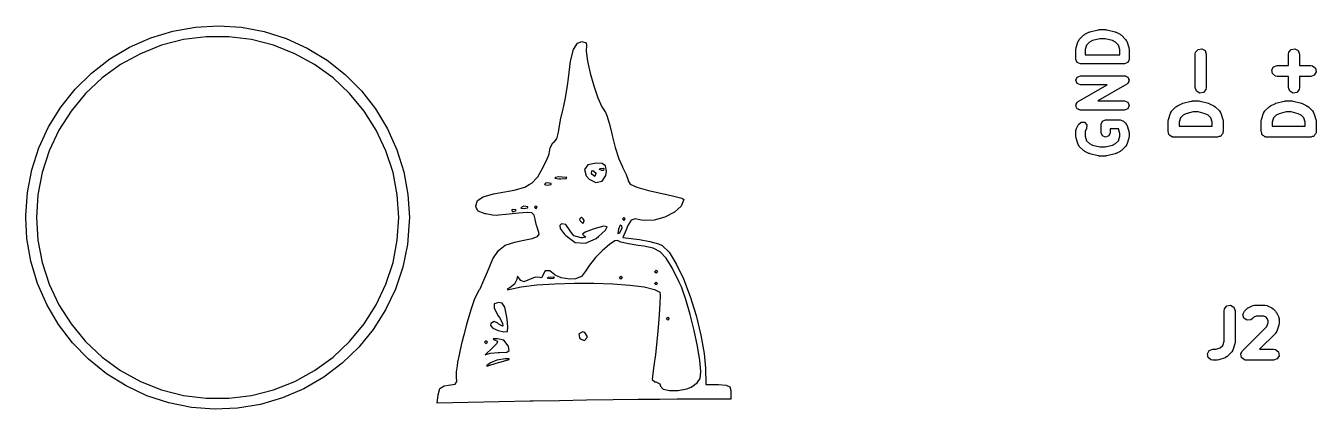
# Model space of a CAD drawing. Extents: x 83.4 to 116.6, y -116.8 to -83.3.
# Drawn here: x 83.39 to 100.98, y -88.61 to -83.39 of the extents above; entities that cross this region are included whole.
import ezdxf

# ---------------------------------------------------------------- set-up
doc = ezdxf.new("R2010")
doc.units = 0
doc.layers.add('BLACK', color=7, linetype='CONTINUOUS')

msp = doc.modelspace()

# ---------------------------------------------------------------- linework, layer by layer
at = {"layer": 'BLACK', "linetype": 'CONTINUOUS'}
for p, q in [((85.3895, -83.4573), (85.6994, -83.4023)), ((85.6994, -83.4023), (86.0137, -83.385)), ((86.0137, -83.385), (86.3277, -83.4056)), ((84.8006, -83.6763), (85.0885, -83.549)), ((85.0885, -83.549), (85.3895, -83.4573)), ((85.5372, -83.5739), (85.2368, -83.651)), ((85.8449, -83.535), (85.5372, -83.5739)), ((86.1551, -83.535), (85.8449, -83.535)), ((86.4628, -83.5739), (86.1551, -83.535)), ((86.3277, -83.4056), (86.6371, -83.4638)), ((86.7632, -83.651), (86.4628, -83.5739)), ((86.6371, -83.4638), (86.9371, -83.5587)), ((86.9371, -83.5587), (87.2236, -83.689)), ((97.7452, -83.5835), (97.7508, -83.5701)), ((97.7508, -83.5701), (97.8079, -83.5129)), ((97.8079, -83.5129), (97.8175, -83.509)), ((97.8175, -83.509), (97.8242, -83.5012)), ((97.8242, -83.5012), (97.8813, -83.4727)), ((97.8813, -83.4727), (97.8884, -83.4722)), ((97.8884, -83.4722), (97.8941, -83.4679)), ((97.8941, -83.4679), (98.0084, -83.4394)), ((98.0313, -83.5625), (97.9311, -83.5875)), ((98.0084, -83.4394), (98.0162, -83.4405)), ((98.0162, -83.4405), (98.0236, -83.4375)), ((98.0236, -83.4375), (98.1093, -83.4375)), ((98.1016, -83.5625), (98.0313, -83.5625)), ((98.2018, -83.5875), (98.1016, -83.5625)), ((98.1093, -83.4375), (98.1166, -83.4405)), ((98.1166, -83.4405), (98.1244, -83.4394)), ((98.1244, -83.4394), (98.2387, -83.4679)), ((98.2387, -83.4679), (98.2444, -83.4722)), ((98.2444, -83.4722), (98.2515, -83.4727)), ((98.2515, -83.4727), (98.3087, -83.5012)), ((98.3087, -83.5012), (98.3154, -83.509)), ((98.3154, -83.509), (98.3249, -83.5129)), ((98.3249, -83.5129), (98.3821, -83.5701)), ((98.3821, -83.5701), (98.3876, -83.5835)), ((84.5302, -83.8372), (84.8006, -83.6763)), ((85.2368, -83.651), (84.9484, -83.7652)), ((87.0516, -83.7652), (86.7632, -83.651)), ((87.2236, -83.689), (87.4924, -83.8527)), ((90.8125, -83.8678), (90.8536, -83.7102)), ((90.8536, -83.7102), (90.9085, -83.6227)), ((90.9085, -83.6227), (90.9674, -83.6)), ((90.9674, -83.6), (91.0264, -83.6193)), ((91.0291, -83.6506), (91.0242, -83.7332)), ((91.0242, -83.7332), (91.0434, -83.8677)), ((91.0264, -83.6193), (91.0291, -83.6506)), ((97.7039, -83.7), (97.7079, -83.6905)), ((97.7039, -83.8429), (97.7039, -83.7)), ((97.7071, -83.6802), (97.7357, -83.5945)), ((97.7079, -83.6905), (97.7071, -83.6802)), ((97.7357, -83.5945), (97.7452, -83.5835)), ((97.8496, -83.648), (97.8289, -83.7101)), ((97.8289, -83.7101), (97.8289, -83.7804)), ((97.8892, -83.6085), (97.8496, -83.648)), ((97.9311, -83.5875), (97.8892, -83.6085)), ((98.2437, -83.6085), (98.2018, -83.5875)), ((98.2832, -83.648), (98.2437, -83.6085)), ((98.3039, -83.7101), (98.2832, -83.648)), ((98.3039, -83.7804), (98.3039, -83.7101)), ((98.3876, -83.5835), (98.3971, -83.5945)), ((98.3971, -83.5945), (98.4257, -83.6802)), ((98.4257, -83.6802), (98.425, -83.6905)), ((98.425, -83.6905), (98.4289, -83.7)), ((98.4289, -83.7), (98.4289, -83.8429)), ((99.3329, -83.7714), (99.3374, -83.7458)), ((99.3374, -83.7458), (99.3704, -83.7065)), ((99.3704, -83.7065), (99.4209, -83.6976)), ((99.4209, -83.6976), (99.4653, -83.7232)), ((99.4653, -83.7232), (99.4829, -83.7714)), ((100.603, -83.7714), (100.607, -83.7458)), ((100.607, -83.7458), (100.64, -83.7065)), ((100.64, -83.7065), (100.691, -83.6976)), ((100.691, -83.6976), (100.735, -83.7232)), ((100.735, -83.7232), (100.753, -83.7714)), ((84.281, -84.0294), (84.5302, -83.8372)), ((84.6766, -83.9146), (84.4256, -84.0969)), ((84.9484, -83.7652), (84.6766, -83.9146)), ((87.3234, -83.9146), (87.0516, -83.7652)), ((87.5744, -84.0969), (87.3234, -83.9146)), ((87.4924, -83.8527), (87.7396, -84.0475)), ((90.7836, -84.1), (90.8125, -83.8678)), ((91.0434, -83.8677), (91.0805, -84.0322)), ((97.7222, -83.8871), (97.7039, -83.8429)), ((97.7664, -83.9054), (97.7222, -83.8871)), ((98.3664, -83.9054), (97.7664, -83.9054)), ((97.8289, -83.7804), (98.3039, -83.7804)), ((98.4106, -83.8871), (98.3664, -83.9054)), ((98.4289, -83.8429), (98.4106, -83.8871)), ((99.3329, -84.2286), (99.3329, -83.7714)), ((99.4829, -83.7714), (99.4829, -84.2286)), ((100.401, -83.9425), (100.449, -83.925)), ((100.449, -83.925), (100.603, -83.925)), ((100.603, -83.925), (100.603, -83.7714)), ((100.753, -83.7714), (100.753, -83.925)), ((100.753, -83.925), (100.906, -83.925)), ((100.906, -83.925), (100.932, -83.9295)), ((100.932, -83.9295), (100.971, -83.9625)), ((84.0567, -84.2502), (84.281, -84.0294)), ((84.4256, -84.0969), (84.1995, -84.3093)), ((87.8005, -84.3093), (87.5744, -84.0969)), ((87.7396, -84.0475), (87.9615, -84.2707)), ((90.7726, -84.201), (90.7836, -84.1)), ((91.0805, -84.0322), (91.1294, -84.2054)), ((97.7039, -84.1286), (97.7222, -84.0844)), ((97.7222, -84.0844), (97.7664, -84.0661)), ((97.7664, -84.0661), (98.3664, -84.0661)), ((98.3664, -84.0661), (98.3744, -84.0694)), ((98.3744, -84.0694), (98.3829, -84.0683)), ((98.3829, -84.0683), (98.3957, -84.0782)), ((98.3957, -84.0782), (98.4106, -84.0844)), ((98.4106, -84.0844), (98.4139, -84.0923)), ((98.4139, -84.0923), (98.4207, -84.0976)), ((98.4207, -84.0976), (98.4227, -84.1136)), ((100.375, -83.987), (100.401, -83.9425)), ((100.384, -84.0375), (100.375, -83.987)), ((100.424, -84.0705), (100.384, -84.0375)), ((100.449, -84.075), (100.424, -84.0705)), ((100.603, -84.075), (100.449, -84.075)), ((100.603, -84.2286), (100.603, -84.075)), ((100.906, -84.075), (100.753, -84.075)), ((100.753, -84.075), (100.753, -84.2286)), ((100.955, -84.0575), (100.906, -84.075)), ((100.98, -84.013), (100.955, -84.0575)), ((100.971, -83.9625), (100.98, -84.013)), ((83.8605, -84.4964), (84.0567, -84.2502)), ((87.9615, -84.2707), (88.1551, -84.5188)), ((90.7467, -84.3673), (90.7726, -84.201)), ((91.1294, -84.2054), (91.184, -84.3655)), ((97.7222, -84.1728), (97.7039, -84.1286)), ((97.7664, -84.1911), (97.7222, -84.1728)), ((97.7354, -84.4172), (98.1311, -84.1911)), ((98.1311, -84.1911), (97.7664, -84.1911)), ((98.3974, -84.1828), (98.0018, -84.4089)), ((98.4027, -84.176), (98.3974, -84.1828)), ((98.4106, -84.1728), (98.4027, -84.176)), ((98.4168, -84.1578), (98.4106, -84.1728)), ((98.4267, -84.145), (98.4168, -84.1578)), ((98.4227, -84.1136), (98.4289, -84.1286)), ((98.4289, -84.1286), (98.4256, -84.1365)), ((98.4256, -84.1365), (98.4267, -84.145)), ((99.3504, -84.2768), (99.3329, -84.2286)), ((99.3948, -84.3024), (99.3504, -84.2768)), ((99.4783, -84.2542), (99.4454, -84.2935)), ((99.4829, -84.2286), (99.4783, -84.2542)), ((100.62, -84.2768), (100.603, -84.2286)), ((100.665, -84.3024), (100.62, -84.2768)), ((100.748, -84.2542), (100.715, -84.2935)), ((100.753, -84.2286), (100.748, -84.2542)), ((84.1995, -84.3093), (84.0018, -84.5482)), ((87.9982, -84.5482), (87.8005, -84.3093)), ((90.7173, -84.5), (90.7467, -84.3673)), ((91.184, -84.3655), (91.2381, -84.4909)), ((97.7061, -84.455), (97.716, -84.4422)), ((97.7072, -84.4635), (97.7061, -84.455)), ((97.716, -84.4422), (97.7222, -84.4272)), ((97.7222, -84.4272), (97.7302, -84.4239)), ((97.7302, -84.4239), (97.7354, -84.4172)), ((98.0018, -84.4089), (98.3664, -84.4089)), ((98.3664, -84.4089), (98.4106, -84.4272)), ((98.4106, -84.4272), (98.4289, -84.4714)), ((99.0886, -84.4758), (99.1457, -84.4472)), ((99.1457, -84.4472), (99.1582, -84.4435)), ((99.1582, -84.4435), (99.1611, -84.4415)), ((99.1611, -84.4415), (99.2754, -84.413)), ((99.2754, -84.413), (99.2903, -84.4119)), ((99.2903, -84.4119), (99.2936, -84.4107)), ((99.2936, -84.4107), (99.3793, -84.4107)), ((99.3793, -84.4107), (99.394, -84.4133)), ((99.394, -84.4133), (99.3975, -84.413)), ((99.4454, -84.2935), (99.3948, -84.3024)), ((99.3975, -84.413), (99.5118, -84.4415)), ((99.5118, -84.4415), (99.5236, -84.4468)), ((99.5236, -84.4468), (99.5271, -84.4472)), ((99.5271, -84.4472), (99.5843, -84.4758)), ((100.359, -84.4758), (100.416, -84.4472)), ((100.416, -84.4472), (100.428, -84.4435)), ((100.428, -84.4435), (100.431, -84.4415)), ((100.431, -84.4415), (100.545, -84.413)), ((100.545, -84.413), (100.56, -84.4119)), ((100.56, -84.4119), (100.564, -84.4107)), ((100.564, -84.4107), (100.649, -84.4107)), ((100.649, -84.4107), (100.664, -84.4133)), ((100.664, -84.4133), (100.667, -84.413)), ((100.715, -84.2935), (100.665, -84.3024)), ((100.667, -84.413), (100.782, -84.4415)), ((100.782, -84.4415), (100.794, -84.4468)), ((100.794, -84.4468), (100.797, -84.4472)), ((100.797, -84.4472), (100.854, -84.4758)), ((83.6954, -84.7643), (83.8605, -84.4964)), ((84.0018, -84.5482), (83.8356, -84.8101)), ((88.1644, -84.8101), (87.9982, -84.5482)), ((88.1551, -84.5188), (88.3174, -84.7885)), ((90.6773, -84.6666), (90.7131, -84.5154)), ((90.7131, -84.5154), (90.7173, -84.5)), ((91.2381, -84.4909), (91.2857, -84.5601)), ((91.2857, -84.5601), (91.2877, -84.5616)), ((91.2877, -84.5616), (91.3097, -84.6086)), ((91.3097, -84.6086), (91.3407, -84.7132)), ((97.7039, -84.4714), (97.7072, -84.4635)), ((97.7101, -84.4864), (97.7039, -84.4714)), ((97.7122, -84.5024), (97.7101, -84.4864)), ((97.7189, -84.5077), (97.7122, -84.5024)), ((97.7222, -84.5156), (97.7189, -84.5077)), ((97.7372, -84.5218), (97.7222, -84.5156)), ((97.75, -84.5317), (97.7372, -84.5218)), ((97.7585, -84.5306), (97.75, -84.5317)), ((97.7664, -84.5339), (97.7585, -84.5306)), ((98.3664, -84.5339), (97.7664, -84.5339)), ((98.4106, -84.5156), (98.3664, -84.5339)), ((98.4289, -84.4714), (98.4106, -84.5156)), ((98.9653, -84.662), (98.9938, -84.5763)), ((98.9938, -84.5763), (99.0063, -84.5534)), ((99.0063, -84.5534), (99.0101, -84.551)), ((99.0101, -84.551), (99.012, -84.547)), ((99.012, -84.547), (99.0691, -84.4898)), ((99.0691, -84.4898), (99.0875, -84.477)), ((99.0875, -84.477), (99.0886, -84.4758)), ((99.1666, -84.6045), (99.1306, -84.6405)), ((99.2055, -84.585), (99.1666, -84.6045)), ((99.3028, -84.5607), (99.2055, -84.585)), ((99.3701, -84.5607), (99.3028, -84.5607)), ((99.4674, -84.585), (99.3701, -84.5607)), ((99.5063, -84.6045), (99.4674, -84.585)), ((99.5423, -84.6405), (99.5063, -84.6045)), ((99.5843, -84.4758), (99.6023, -84.4891)), ((99.6023, -84.4891), (99.6037, -84.4898)), ((99.6037, -84.4898), (99.6609, -84.547)), ((99.6609, -84.547), (99.6758, -84.5683)), ((99.6758, -84.5683), (99.6762, -84.5728)), ((99.6762, -84.5728), (99.679, -84.5763)), ((99.679, -84.5763), (99.7076, -84.662)), ((100.235, -84.662), (100.264, -84.5763)), ((100.264, -84.5763), (100.276, -84.5534)), ((100.276, -84.5534), (100.28, -84.551)), ((100.28, -84.551), (100.282, -84.547)), ((100.282, -84.547), (100.339, -84.4898)), ((100.339, -84.4898), (100.357, -84.477)), ((100.357, -84.477), (100.359, -84.4758)), ((100.437, -84.6045), (100.401, -84.6405)), ((100.475, -84.585), (100.437, -84.6045)), ((100.573, -84.5607), (100.475, -84.585)), ((100.64, -84.5607), (100.573, -84.5607)), ((100.737, -84.585), (100.64, -84.5607)), ((100.776, -84.6045), (100.737, -84.585)), ((100.812, -84.6405), (100.776, -84.6045)), ((100.854, -84.4758), (100.872, -84.4891)), ((100.872, -84.4891), (100.874, -84.4898)), ((100.874, -84.4898), (100.931, -84.547)), ((100.931, -84.547), (100.946, -84.5683)), ((100.946, -84.5683), (100.946, -84.5728)), ((100.946, -84.5728), (100.949, -84.5763)), ((100.949, -84.5763), (100.978, -84.662)), ((83.5636, -85.0501), (83.6954, -84.7643)), ((83.8356, -84.8101), (83.7036, -85.0908)), ((88.2964, -85.0908), (88.1644, -84.8101)), ((88.3174, -84.7885), (88.4462, -85.0757)), ((90.6475, -84.8372), (90.6517, -84.81)), ((90.6517, -84.81), (90.6773, -84.6666)), ((91.3407, -84.7132), (91.3745, -84.8544)), ((97.7039, -84.8143), (97.7095, -84.8008)), ((97.7095, -84.8008), (97.7105, -84.7863)), ((97.7105, -84.7863), (97.7391, -84.7292)), ((97.7391, -84.7292), (97.7752, -84.6978)), ((97.7752, -84.6978), (97.823, -84.7012)), ((97.823, -84.7012), (97.8543, -84.7374)), ((97.8509, -84.7851), (97.8289, -84.829)), ((97.8543, -84.7374), (97.8509, -84.7851)), ((98.0468, -84.7286), (98.0651, -84.6844)), ((98.0468, -84.8429), (98.0468, -84.7286)), ((98.0651, -84.6844), (98.1093, -84.6661)), ((98.1093, -84.6661), (98.3093, -84.6661)), ((98.2833, -84.7911), (98.1718, -84.7911)), ((98.1718, -84.7911), (98.1718, -84.8429)), ((98.3039, -84.853), (98.2833, -84.7911)), ((98.3093, -84.6661), (98.3207, -84.6708)), ((98.3207, -84.6708), (98.3535, -84.6844)), ((98.3535, -84.6844), (98.382, -84.7129)), ((98.382, -84.7129), (98.3876, -84.7264)), ((98.3876, -84.7264), (98.3971, -84.7374)), ((98.3971, -84.7374), (98.4257, -84.8231)), ((98.9614, -84.6857), (98.9653, -84.6636)), ((98.9614, -84.8286), (98.9614, -84.6857)), ((98.9653, -84.6636), (98.9653, -84.662)), ((99.1306, -84.6405), (99.1114, -84.6979)), ((99.1114, -84.6979), (99.1114, -84.7536)), ((99.1114, -84.7536), (99.5614, -84.7536)), ((99.5614, -84.6979), (99.5423, -84.6405)), ((99.5614, -84.7536), (99.5614, -84.6979)), ((99.7076, -84.662), (99.7109, -84.6842)), ((99.7109, -84.6842), (99.7114, -84.6857)), ((99.7114, -84.6857), (99.7114, -84.8286)), ((100.231, -84.6857), (100.235, -84.6636)), ((100.231, -84.8286), (100.231, -84.6857)), ((100.235, -84.6636), (100.235, -84.662)), ((100.401, -84.6405), (100.381, -84.6979)), ((100.381, -84.6979), (100.381, -84.7536)), ((100.381, -84.7536), (100.831, -84.7536)), ((100.831, -84.6979), (100.812, -84.6405)), ((100.831, -84.7536), (100.831, -84.6979)), ((100.978, -84.662), (100.981, -84.6842)), ((100.981, -84.6842), (100.981, -84.6857)), ((100.981, -84.6857), (100.981, -84.8286)), ((90.5362, -85.0496), (90.5702, -84.981)), ((90.5702, -84.981), (90.5985, -84.96)), ((90.5985, -84.96), (90.6245, -84.9247)), ((90.6245, -84.9247), (90.6475, -84.8372)), ((91.3745, -84.8544), (91.3801, -84.8806)), ((91.3801, -84.8806), (91.422, -85.0471)), ((97.7039, -84.9), (97.7039, -84.8143)), ((97.7079, -84.9095), (97.7039, -84.9)), ((97.7071, -84.9198), (97.7079, -84.9095)), ((97.7357, -85.0055), (97.7071, -84.9198)), ((97.8289, -84.829), (97.8289, -84.8899)), ((97.8289, -84.8899), (97.8496, -84.952)), ((97.8496, -84.952), (97.8892, -84.9915)), ((98.0651, -84.8871), (98.0468, -84.8429)), ((98.1093, -84.9054), (98.0651, -84.8871)), ((98.1535, -84.8871), (98.1093, -84.9054)), ((98.1718, -84.8429), (98.1535, -84.8871)), ((98.2437, -84.9915), (98.2832, -84.952)), ((98.2832, -84.952), (98.3039, -84.8899)), ((98.3039, -84.8899), (98.3039, -84.853)), ((98.4257, -84.9198), (98.3971, -85.0055)), ((98.4257, -84.8231), (98.425, -84.8334)), ((98.425, -84.8334), (98.4289, -84.8429)), ((98.4289, -84.9), (98.425, -84.9095)), ((98.425, -84.9095), (98.4257, -84.9198)), ((98.4289, -84.8429), (98.4289, -84.9)), ((98.9681, -84.8469), (98.9614, -84.8286)), ((98.9715, -84.8661), (98.9681, -84.8469)), ((98.9767, -84.8704), (98.9715, -84.8661)), ((98.979, -84.8768), (98.9767, -84.8704)), ((98.9958, -84.8865), (98.979, -84.8768)), ((99.0108, -84.899), (98.9958, -84.8865)), ((99.0205, -84.9008), (99.0108, -84.899)), ((99.0234, -84.9024), (99.0205, -84.9008)), ((99.0267, -84.9019), (99.0234, -84.9024)), ((99.0364, -84.9036), (99.0267, -84.9019)), ((99.6364, -84.9036), (99.0364, -84.9036)), ((99.6547, -84.8969), (99.6364, -84.9036)), ((99.6739, -84.8935), (99.6547, -84.8969)), ((99.6783, -84.8883), (99.6739, -84.8935)), ((99.6846, -84.886), (99.6783, -84.8883)), ((99.6944, -84.8691), (99.6846, -84.886)), ((99.7069, -84.8542), (99.6944, -84.8691)), ((99.7086, -84.8445), (99.7069, -84.8542)), ((99.7103, -84.8416), (99.7086, -84.8445)), ((99.7114, -84.8286), (99.7097, -84.8383)), ((99.7097, -84.8383), (99.7103, -84.8416)), ((100.238, -84.8469), (100.231, -84.8286)), ((100.241, -84.8661), (100.238, -84.8469)), ((100.247, -84.8704), (100.241, -84.8661)), ((100.249, -84.8768), (100.247, -84.8704)), ((100.266, -84.8865), (100.249, -84.8768)), ((100.281, -84.899), (100.266, -84.8865)), ((100.291, -84.9008), (100.281, -84.899)), ((100.293, -84.9024), (100.291, -84.9008)), ((100.297, -84.9019), (100.293, -84.9024)), ((100.306, -84.9036), (100.297, -84.9019)), ((100.906, -84.9036), (100.306, -84.9036)), ((100.925, -84.8969), (100.906, -84.9036)), ((100.944, -84.8935), (100.925, -84.8969)), ((100.948, -84.8883), (100.944, -84.8935)), ((100.955, -84.886), (100.948, -84.8883)), ((100.964, -84.8691), (100.955, -84.886)), ((100.977, -84.8542), (100.964, -84.8691)), ((100.979, -84.8445), (100.977, -84.8542)), ((100.98, -84.8416), (100.979, -84.8445)), ((100.981, -84.8286), (100.98, -84.8383)), ((100.98, -84.8383), (100.98, -84.8416)), ((83.4672, -85.3497), (83.5636, -85.0501)), ((83.7036, -85.0908), (83.6077, -85.3858)), ((88.3923, -85.3858), (88.2964, -85.0908)), ((88.4462, -85.0757), (88.5395, -85.3762)), ((90.4756, -85.2413), (90.5125, -85.1578)), ((90.5125, -85.1578), (90.5208, -85.1302)), ((90.5208, -85.1302), (90.5362, -85.0496)), ((91.422, -85.0471), (91.4722, -85.2009)), ((97.7452, -85.0165), (97.7357, -85.0055)), ((97.7508, -85.0299), (97.7452, -85.0165)), ((97.8079, -85.0871), (97.7508, -85.0299)), ((97.8175, -85.091), (97.8079, -85.0871)), ((97.8242, -85.0988), (97.8175, -85.091)), ((97.8813, -85.1273), (97.8242, -85.0988)), ((97.8884, -85.1278), (97.8813, -85.1273)), ((97.8941, -85.1321), (97.8884, -85.1278)), ((97.8892, -84.9915), (97.9311, -85.0125)), ((98.0084, -85.1606), (97.8941, -85.1321)), ((97.9311, -85.0125), (98.0313, -85.0375)), ((98.0162, -85.1595), (98.0084, -85.1606)), ((98.0236, -85.1625), (98.0162, -85.1595)), ((98.1093, -85.1625), (98.0236, -85.1625)), ((98.0313, -85.0375), (98.1016, -85.0375)), ((98.1016, -85.0375), (98.2018, -85.0125)), ((98.1166, -85.1595), (98.1093, -85.1625)), ((98.1244, -85.1606), (98.1166, -85.1595)), ((98.2387, -85.1321), (98.1244, -85.1606)), ((98.2018, -85.0125), (98.2437, -84.9915)), ((98.2444, -85.1278), (98.2387, -85.1321)), ((98.2515, -85.1273), (98.2444, -85.1278)), ((98.3087, -85.0988), (98.2515, -85.1273)), ((98.3154, -85.091), (98.3087, -85.0988)), ((98.3249, -85.0871), (98.3154, -85.091)), ((98.3821, -85.0299), (98.3249, -85.0871)), ((98.3876, -85.0165), (98.3821, -85.0299)), ((98.3971, -85.0055), (98.3876, -85.0165)), ((90.4237, -85.3452), (90.4756, -85.2413)), ((91.049, -85.2836), (91.0024, -85.3452)), ((91.1605, -85.26), (91.049, -85.2836)), ((91.2443, -85.265), (91.1605, -85.26)), ((91.2071, -85.3454), (91.2133, -85.3333)), ((91.2133, -85.3333), (91.2608, -85.3285)), ((91.2913, -85.2943), (91.2443, -85.265)), ((91.2608, -85.3285), (91.2667, -85.3333)), ((91.2667, -85.3333), (91.2612, -85.3571)), ((91.304, -85.3663), (91.2913, -85.2943)), ((91.4722, -85.2009), (91.5202, -85.3093)), ((91.5202, -85.3093), (91.5213, -85.3112)), ((91.5213, -85.3112), (91.5727, -85.4117)), ((83.4074, -85.6587), (83.4672, -85.3497)), ((83.6077, -85.3858), (83.5496, -85.6904)), ((88.4504, -85.6904), (88.3923, -85.3858)), ((88.5395, -85.3762), (88.5961, -85.6858)), ((90.2911, -85.5274), (90.3484, -85.464)), ((90.3484, -85.464), (90.3659, -85.4447)), ((90.3659, -85.4447), (90.4193, -85.3541)), ((90.4193, -85.3541), (90.4237, -85.3452)), ((90.61, -85.4524), (90.5975, -85.464)), ((90.5975, -85.464), (90.6529, -85.4703)), ((90.6486, -85.4462), (90.61, -85.4524)), ((90.75, -85.4524), (90.6486, -85.4462)), ((90.6529, -85.4703), (90.68, -85.4707)), ((90.68, -85.4707), (90.7528, -85.4665)), ((90.7613, -85.4562), (90.75, -85.4524)), ((90.7528, -85.4665), (90.7613, -85.4562)), ((91.0024, -85.3452), (91.0269, -85.4308)), ((91.0269, -85.4308), (91.0664, -85.4773)), ((91.0664, -85.4773), (91.1583, -85.5241)), ((91.1, -85.4), (91.1032, -85.3631)), ((91.1082, -85.412), (91.1, -85.4)), ((91.1032, -85.3631), (91.1176, -85.36)), ((91.1424, -85.44), (91.1082, -85.412)), ((91.1176, -85.36), (91.1584, -85.389)), ((91.1464, -85.439), (91.1424, -85.44)), ((91.16, -85.4), (91.1464, -85.439)), ((91.1583, -85.5241), (91.2431, -85.504)), ((91.1584, -85.389), (91.16, -85.4)), ((91.24, -85.36), (91.2071, -85.3454)), ((91.2612, -85.3571), (91.24, -85.36)), ((91.2431, -85.504), (91.2966, -85.4283)), ((91.2966, -85.4283), (91.304, -85.3663)), ((91.5727, -85.4117), (91.5991, -85.4893)), ((91.5991, -85.4893), (91.6, -85.4992)), ((91.6, -85.4992), (91.6285, -85.5442)), ((83.3851, -85.9726), (83.4074, -85.6587)), ((83.5496, -85.6904), (83.5301, -86)), ((88.4699, -86), (88.4504, -85.6904)), ((88.5961, -85.6858), (88.615, -86)), ((89.6198, -85.7164), (89.7608, -85.6772)), ((89.7608, -85.6772), (89.84, -85.6637)), ((89.84, -85.6637), (90.0462, -85.6273)), ((90.0462, -85.6273), (90.1905, -85.5851)), ((90.1905, -85.5851), (90.2509, -85.5504)), ((90.2509, -85.5504), (90.2911, -85.5274)), ((90.4725, -85.5327), (90.4573, -85.5504)), ((90.4573, -85.5504), (90.4967, -85.5568)), ((90.4956, -85.5263), (90.4725, -85.5327)), ((90.5492, -85.5358), (90.4956, -85.5263)), ((90.4967, -85.5568), (90.5485, -85.5495)), ((90.5485, -85.5495), (90.5492, -85.5358)), ((91.6285, -85.5442), (91.7181, -85.5883)), ((91.7181, -85.5883), (91.8751, -85.6335)), ((91.8751, -85.6335), (92.1056, -85.6822)), ((92.1056, -85.6822), (92.11, -85.6831)), ((92.11, -85.6831), (92.2388, -85.7112)), ((89.52, -85.8424), (89.5431, -85.7694)), ((89.5202, -85.8503), (89.52, -85.8424)), ((89.5308, -85.8704), (89.5202, -85.8503)), ((89.5431, -85.7694), (89.6198, -85.7164)), ((90.1525, -85.8527), (90.1373, -85.8704)), ((90.1756, -85.8463), (90.1525, -85.8527)), ((90.2292, -85.8558), (90.1756, -85.8463)), ((90.2285, -85.8695), (90.229, -85.86)), ((90.229, -85.86), (90.2292, -85.8558)), ((90.34, -85.84), (90.32, -85.86)), ((90.32, -85.86), (90.34, -85.88)), ((90.36, -85.86), (90.34, -85.84)), ((90.34, -85.88), (90.36, -85.86)), ((92.3237, -85.8453), (92.2294, -85.9288)), ((92.2388, -85.7112), (92.329, -85.738)), ((92.36, -85.7563), (92.3237, -85.8453)), ((92.329, -85.738), (92.36, -85.7563)), ((83.3865, -86), (83.3851, -85.9726)), ((83.4008, -86.287), (83.3865, -86)), ((83.5301, -86), (83.5496, -86.3096)), ((88.4504, -86.3096), (88.4699, -86)), ((88.615, -86), (88.6144, -86.0548)), ((89.5428, -85.8933), (89.5308, -85.8704)), ((89.5528, -85.9124), (89.5428, -85.8933)), ((89.65, -85.9494), (89.5528, -85.9124)), ((89.6586, -85.9513), (89.65, -85.9494)), ((89.7509, -85.9683), (89.6586, -85.9513)), ((89.8, -85.9733), (89.7509, -85.9683)), ((89.8365, -85.9688), (89.8, -85.9733)), ((89.933, -85.9579), (89.8365, -85.9688)), ((90.0647, -85.9435), (89.933, -85.9579)), ((90.0192, -85.8885), (90.0133, -85.8933)), ((90.0133, -85.8933), (90.0188, -85.9171)), ((90.0188, -85.9171), (90.04, -85.92)), ((90.0667, -85.8933), (90.0192, -85.8885)), ((90.04, -85.92), (90.0729, -85.9054)), ((90.1094, -85.9387), (90.0647, -85.9435)), ((90.0729, -85.9054), (90.0667, -85.8933)), ((90.2253, -85.9294), (90.1094, -85.9387)), ((90.1373, -85.8704), (90.1767, -85.8768)), ((90.1767, -85.8768), (90.2285, -85.8695)), ((90.2875, -85.9369), (90.2253, -85.9294)), ((90.3163, -85.9679), (90.2875, -85.9369)), ((90.3309, -86.0245), (90.3163, -85.9679)), ((90.3319, -86.0286), (90.3309, -86.0245)), ((90.3504, -86.1072), (90.3319, -86.0286)), ((90.9576, -86), (90.9337, -86.0245)), ((90.9337, -86.0245), (90.94, -86.04)), ((90.94, -86.04), (90.9759, -86.0782)), ((90.9692, -86.0015), (90.9576, -86)), ((90.984, -86.02), (90.9692, -86.0015)), ((91, -86.04), (90.984, -86.02)), ((90.9995, -86.0491), (91, -86.04)), ((91.54, -86), (91.52, -86.02)), ((91.52, -86.02), (91.54, -86.04)), ((91.56, -86.02), (91.54, -86)), ((91.54, -86.04), (91.56, -86.02)), ((91.6394, -86.0379), (91.5943, -86.1112)), ((91.6935, -86.0175), (91.6394, -86.0379)), ((91.781, -86.0345), (91.6935, -86.0175)), ((91.8165, -86.0418), (91.781, -86.0345)), ((91.954, -86.0375), (91.8165, -86.0418)), ((92.0989, -85.9963), (91.954, -86.0375)), ((92.2294, -85.9288), (92.0989, -85.9963)), ((88.6144, -86.0548), (88.5889, -86.3685)), ((90.3527, -86.117), (90.3504, -86.1072)), ((90.3797, -86.2053), (90.3527, -86.117)), ((90.3846, -86.2277), (90.3797, -86.2053)), ((90.6914, -86.0878), (90.6661, -86.1072)), ((90.6661, -86.1072), (90.6734, -86.1501)), ((90.6734, -86.1501), (90.7251, -86.2233)), ((90.7503, -86.0947), (90.6914, -86.0878)), ((90.8073, -86.18), (90.7503, -86.0947)), ((90.8591, -86.2506), (90.8073, -86.18)), ((91.0122, -86.1983), (90.9741, -86.2284)), ((90.9759, -86.0782), (90.9824, -86.08)), ((90.9824, -86.08), (90.9995, -86.0491)), ((91.1237, -86.1569), (91.0122, -86.1983)), ((91.1478, -86.1493), (91.1237, -86.1569)), ((91.2649, -86.1197), (91.1478, -86.1493)), ((91.1969, -86.2564), (91.2378, -86.2185)), ((91.2378, -86.2185), (91.2883, -86.1716)), ((91.3114, -86.1266), (91.2649, -86.1197)), ((91.2883, -86.1716), (91.3114, -86.1266)), ((91.4692, -86.1568), (91.4602, -86.2185)), ((91.4602, -86.2185), (91.4849, -86.2111)), ((91.4909, -86.1052), (91.4692, -86.1568)), ((91.4849, -86.2111), (91.4867, -86.2093)), ((91.4867, -86.2093), (91.5149, -86.1401)), ((91.5115, -86.1145), (91.4909, -86.1052)), ((91.5149, -86.1401), (91.5115, -86.1145)), ((91.5696, -86.1674), (91.5241, -86.2748)), ((91.5943, -86.1112), (91.5696, -86.1674)), ((83.4541, -86.5971), (83.4008, -86.287)), ((83.5496, -86.3096), (83.6077, -86.6142)), ((88.3923, -86.6142), (88.4504, -86.3096)), ((88.5889, -86.3685), (88.5259, -86.6768)), ((89.8287, -86.4502), (89.9219, -86.3793)), ((89.9219, -86.3793), (90.0527, -86.3351)), ((90.0527, -86.3351), (90.1541, -86.3148)), ((90.1541, -86.3148), (90.2915, -86.2869)), ((90.2915, -86.2869), (90.3636, -86.2602)), ((90.3636, -86.2602), (90.3846, -86.2277)), ((90.7251, -86.2233), (90.7469, -86.2472)), ((90.7469, -86.2472), (90.8773, -86.3393)), ((90.9564, -86.2772), (90.8591, -86.2506)), ((90.8773, -86.3393), (91.0155, -86.3519)), ((90.9784, -86.2763), (90.9564, -86.2772)), ((90.9741, -86.2284), (90.9937, -86.2472)), ((91.0233, -86.2673), (90.9784, -86.2763)), ((90.9937, -86.2472), (91.0233, -86.2673)), ((91.0155, -86.3519), (91.1606, -86.2848)), ((91.1606, -86.2848), (91.1969, -86.2564)), ((91.344, -86.3668), (91.251, -86.4487)), ((91.4175, -86.3166), (91.344, -86.3668)), ((91.4557, -86.3131), (91.4175, -86.3166)), ((91.4991, -86.3359), (91.4557, -86.3131)), ((91.6013, -86.3611), (91.4991, -86.3359)), ((91.5241, -86.2748), (91.7521, -86.3016)), ((91.7375, -86.3812), (91.6013, -86.3611)), ((91.8121, -86.3903), (91.7375, -86.3812)), ((91.7521, -86.3016), (91.8939, -86.3257)), ((91.9389, -86.4179), (91.8121, -86.3903)), ((91.8939, -86.3257), (92.0138, -86.3588)), ((92.0138, -86.3588), (92.064, -86.3812)), ((92.064, -86.3812), (92.1564, -86.4737)), ((89.6795, -86.74), (89.7543, -86.5648)), ((89.7543, -86.5648), (89.8287, -86.4502)), ((91.1543, -86.5476), (91.0696, -86.6484)), ((91.251, -86.4487), (91.1543, -86.5476)), ((92.0361, -86.4675), (91.9389, -86.4179)), ((92.1182, -86.5523), (92.0361, -86.4675)), ((92.1999, -86.6854), (92.1182, -86.5523)), ((92.1564, -86.4737), (92.254, -86.6306)), ((83.5443, -86.8987), (83.4541, -86.5971)), ((83.6077, -86.6142), (83.7036, -86.9092)), ((88.2964, -86.9092), (88.3923, -86.6142)), ((88.5259, -86.6768), (88.4263, -86.9754)), ((89.6322, -86.8563), (89.6795, -86.74)), ((90.4682, -86.7284), (90.44, -86.7796)), ((90.5304, -86.7284), (90.4682, -86.7284)), ((90.6, -86.78), (90.5304, -86.7284)), ((91.0158, -86.73), (90.9606, -86.8053)), ((91.0696, -86.6484), (91.0158, -86.73)), ((91.96, -86.74), (91.98, -86.72)), ((91.98, -86.76), (91.96, -86.74)), ((91.98, -86.72), (92, -86.74)), ((92, -86.74), (91.98, -86.76)), ((92.2961, -86.88), (92.1999, -86.6854)), ((92.254, -86.6306), (92.3514, -86.8368)), ((83.67, -87.1872), (83.5443, -86.8987)), ((83.7036, -86.9092), (83.8356, -87.1899)), ((88.1644, -87.1899), (88.2964, -86.9092)), ((89.5792, -86.9722), (89.6322, -86.8563)), ((90.048, -86.9097), (89.99, -86.9551)), ((90.0806, -86.8439), (90.048, -86.9097)), ((90.0807, -86.8393), (90.0806, -86.8439)), ((90.0882, -86.802), (90.0807, -86.8393)), ((90.118, -86.8382), (90.0882, -86.802)), ((90.1333, -86.8589), (90.118, -86.8382)), ((90.1767, -86.8753), (90.1333, -86.8589)), ((90.1401, -86.9462), (90.3545, -86.92)), ((90.2536, -86.8434), (90.1767, -86.8753)), ((90.332, -86.8148), (90.2536, -86.8434)), ((90.3962, -86.8176), (90.332, -86.8148)), ((90.3545, -86.92), (90.6008, -86.903)), ((90.4192, -86.8229), (90.3962, -86.8176)), ((90.44, -86.7824), (90.4192, -86.8229)), ((90.44, -86.7796), (90.44, -86.7824)), ((90.494, -86.8271), (90.5125, -86.8127)), ((90.5367, -86.8368), (90.494, -86.8271)), ((90.5125, -86.8127), (90.575, -86.8079)), ((90.5772, -86.834), (90.5367, -86.8368)), ((90.575, -86.8079), (90.5892, -86.8158)), ((90.5892, -86.8158), (90.5772, -86.834)), ((90.6049, -86.7853), (90.6, -86.78)), ((90.6008, -86.903), (90.8649, -86.8949)), ((90.6853, -86.8245), (90.6049, -86.7853)), ((90.8039, -86.84), (90.6853, -86.8245)), ((90.8817, -86.8359), (90.8039, -86.84)), ((90.8649, -86.8949), (91.1328, -86.8956)), ((90.9606, -86.8053), (90.8817, -86.8359)), ((91.1328, -86.8956), (91.3903, -86.9048)), ((91.3903, -86.9048), (91.6232, -86.9222)), ((91.48, -86.82), (91.5, -86.8)), ((91.5, -86.84), (91.48, -86.82)), ((91.5, -86.8), (91.52, -86.82)), ((91.52, -86.82), (91.5, -86.84)), ((91.6232, -86.9222), (91.8177, -86.9476)), ((91.96, -86.9), (91.98, -86.88)), ((91.98, -86.92), (91.96, -86.9)), ((91.98, -86.88), (92, -86.9)), ((92, -86.9), (91.98, -86.92)), ((92.3246, -86.9461), (92.2961, -86.88)), ((92.3514, -86.8368), (92.4435, -87.0776)), ((88.4263, -86.9754), (88.2915, -87.2598)), ((89.503, -87.1196), (89.5391, -87.0426)), ((89.5391, -87.0426), (89.541, -87.04)), ((89.541, -87.04), (89.5734, -86.9826)), ((89.5734, -86.9826), (89.5792, -86.9722)), ((89.99, -86.9551), (89.9474, -86.9826)), ((89.9474, -86.9826), (89.9717, -86.9819)), ((89.9717, -86.9819), (90.1401, -86.9462)), ((91.8177, -86.9476), (91.9594, -86.9807)), ((91.9594, -86.9807), (92.031, -87.0177)), ((92.031, -87.0177), (92.0355, -87.0634)), ((92.0355, -87.0634), (92.0322, -87.1711)), ((92.3855, -87.1187), (92.3246, -86.9461)), ((92.4435, -87.0776), (92.5249, -87.3378)), ((83.8295, -87.4585), (83.67, -87.1872)), ((83.8356, -87.1899), (84.0018, -87.4518)), ((87.9982, -87.4518), (88.1644, -87.1899)), ((88.2915, -87.2598), (88.1236, -87.526)), ((89.4076, -87.4242), (89.4575, -87.2532)), ((89.4575, -87.2532), (89.503, -87.1196)), ((89.7734, -87.1785), (89.77, -87.2374)), ((89.77, -87.2374), (89.8275, -87.3419)), ((89.8375, -87.16), (89.7734, -87.1785)), ((89.8802, -87.1701), (89.8375, -87.16)), ((89.9168, -87.2229), (89.8802, -87.1701)), ((89.9417, -87.3375), (89.9168, -87.2229)), ((92.0322, -87.1711), (92.0224, -87.323)), ((92.4448, -87.3233), (92.3855, -87.1187)), ((99.725, -87.2714), (99.7295, -87.2458)), ((99.725, -87.6878), (99.725, -87.2714)), ((99.7295, -87.2458), (99.7625, -87.2065)), ((99.7625, -87.2065), (99.813, -87.1976)), ((99.813, -87.1976), (99.8575, -87.2232)), ((99.8575, -87.2232), (99.875, -87.2714)), ((99.875, -87.2714), (99.875, -87.7)), ((99.9824, -87.322), (100.004, -87.2755)), ((100.004, -87.2755), (100.033, -87.247)), ((100.033, -87.247), (100.051, -87.2341)), ((100.051, -87.2341), (100.052, -87.2329)), ((100.052, -87.2329), (100.109, -87.2043)), ((100.109, -87.2043), (100.134, -87.1969)), ((100.134, -87.1969), (100.139, -87.198)), ((100.139, -87.198), (100.143, -87.1964)), ((100.143, -87.1964), (100.286, -87.1964)), ((100.286, -87.1964), (100.311, -87.201)), ((100.311, -87.201), (100.315, -87.2038)), ((100.315, -87.2038), (100.319, -87.2043)), ((100.319, -87.2043), (100.376, -87.2329)), ((100.376, -87.2329), (100.394, -87.2463)), ((100.394, -87.2463), (100.396, -87.247)), ((100.396, -87.247), (100.424, -87.2755)), ((100.424, -87.2755), (100.437, -87.2939)), ((89.3944, -87.4746), (89.4076, -87.4242)), ((89.7278, -87.4471), (89.72, -87.4746)), ((89.7731, -87.4185), (89.7278, -87.4471)), ((89.8196, -87.4393), (89.7731, -87.4185)), ((89.8283, -87.4508), (89.8196, -87.4393)), ((89.8275, -87.3419), (89.8427, -87.3638)), ((89.8851, -87.48), (89.8283, -87.4508)), ((89.8427, -87.3638), (89.8866, -87.439)), ((89.8866, -87.439), (89.8907, -87.4783)), ((89.9484, -87.387), (89.9417, -87.3375)), ((89.9573, -87.4917), (89.9484, -87.387)), ((92.0224, -87.323), (92.0079, -87.5017)), ((92.12, -87.38), (92.14, -87.36)), ((92.14, -87.4), (92.12, -87.38)), ((92.14, -87.36), (92.16, -87.38)), ((92.16, -87.38), (92.14, -87.4)), ((92.4987, -87.5418), (92.4448, -87.3233)), ((92.5249, -87.3378), (92.5904, -87.6026)), ((99.9957, -87.3716), (99.9824, -87.322)), ((100.038, -87.401), (99.9957, -87.3716)), ((100.089, -87.3965), (100.038, -87.401)), ((100.11, -87.3816), (100.089, -87.3965)), ((100.13, -87.3616), (100.11, -87.3816)), ((100.161, -87.3464), (100.13, -87.3616)), ((100.268, -87.3464), (100.161, -87.3464)), ((100.298, -87.3616), (100.268, -87.3464)), ((100.31, -87.373), (100.298, -87.3616)), ((100.306, -87.4881), (100.325, -87.4307)), ((100.325, -87.4034), (100.31, -87.373)), ((100.325, -87.4307), (100.325, -87.4034)), ((100.437, -87.2939), (100.439, -87.295)), ((100.439, -87.295), (100.467, -87.3522)), ((100.467, -87.3522), (100.475, -87.3771)), ((100.475, -87.4429), (100.471, -87.4649)), ((100.475, -87.3771), (100.473, -87.3815)), ((100.473, -87.3815), (100.475, -87.3857)), ((100.475, -87.3857), (100.475, -87.4429)), ((84.0205, -87.7087), (83.8295, -87.4585)), ((84.0018, -87.4518), (84.1995, -87.6907)), ((87.8005, -87.6907), (87.9982, -87.4518)), ((88.1236, -87.526), (87.9249, -87.77)), ((89.3374, -87.7), (89.3578, -87.6138)), ((89.3578, -87.6138), (89.3656, -87.5844)), ((89.3656, -87.5844), (89.3944, -87.4746)), ((89.72, -87.4746), (89.7521, -87.5096)), ((89.7521, -87.5096), (89.825, -87.5418)), ((89.825, -87.5418), (89.9033, -87.5601)), ((89.8907, -87.4783), (89.8851, -87.48)), ((89.9033, -87.5601), (89.9517, -87.5532)), ((89.9517, -87.5532), (89.9542, -87.5494)), ((89.9542, -87.5494), (89.9573, -87.4917)), ((90.98, -87.56), (90.9249, -87.5844)), ((90.9249, -87.5844), (90.9348, -87.6397)), ((91.008, -87.567), (90.98, -87.56)), ((91.04, -87.62), (91.008, -87.567)), ((91.0387, -87.6372), (91.04, -87.62)), ((92.0079, -87.5017), (91.9902, -87.6895)), ((92.5432, -87.7562), (92.4987, -87.5418)), ((92.5904, -87.6026), (92.6349, -87.857)), ((99.9755, -87.8184), (100.306, -87.4881)), ((100.424, -87.5816), (100.21, -87.7964)), ((100.426, -87.5775), (100.424, -87.5816)), ((100.43, -87.5752), (100.426, -87.5775)), ((100.443, -87.5523), (100.43, -87.5752)), ((100.471, -87.4666), (100.443, -87.5523)), ((100.471, -87.4649), (100.471, -87.4666)), ((84.2401, -87.9341), (84.0205, -87.7087)), ((84.1995, -87.6907), (84.4256, -87.9031)), ((87.5744, -87.9031), (87.8005, -87.6907)), ((87.9249, -87.77), (87.6983, -87.9885)), ((89.2983, -87.8741), (89.313, -87.8029)), ((89.313, -87.8029), (89.3374, -87.7)), ((89.66, -87.68), (89.64, -87.7)), ((89.64, -87.7), (89.66, -87.72)), ((89.68, -87.7), (89.66, -87.68)), ((89.66, -87.72), (89.68, -87.7)), ((89.7324, -87.7937), (89.6698, -87.8526)), ((89.7428, -87.7842), (89.7324, -87.7937)), ((89.8067, -87.7192), (89.7428, -87.7842)), ((89.8157, -87.6528), (89.7571, -87.6535)), ((89.7571, -87.6535), (89.7679, -87.6647)), ((89.7679, -87.6647), (89.774, -87.6665)), ((89.774, -87.6665), (89.8152, -87.6858)), ((89.8152, -87.6858), (89.8067, -87.7192)), ((89.9017, -87.6743), (89.8157, -87.6528)), ((89.9644, -87.75), (89.9017, -87.6743)), ((89.968, -87.7601), (89.9644, -87.75)), ((89.9778, -87.8136), (89.968, -87.7601)), ((90.9348, -87.6397), (90.9467, -87.6533)), ((90.9467, -87.6533), (91.0052, -87.6788)), ((91.0052, -87.6788), (91.0387, -87.6372)), ((91.9902, -87.6895), (91.9707, -87.8689)), ((92.5744, -87.9486), (92.5432, -87.7562)), ((99.5232, -87.814), (99.5714, -87.7964)), ((99.5714, -87.7964), (99.6164, -87.7964)), ((99.6164, -87.7964), (99.6738, -87.7773)), ((99.6738, -87.7773), (99.7059, -87.7452)), ((99.7059, -87.7452), (99.725, -87.6878)), ((99.8712, -87.7237), (99.8426, -87.8094)), ((99.875, -87.7), (99.8711, -87.7221)), ((99.8711, -87.7221), (99.8712, -87.7237)), ((100.21, -87.7964), (100.4, -87.7964)), ((100.4, -87.7964), (100.426, -87.801)), ((100.426, -87.801), (100.465, -87.8339)), ((84.4852, -88.1316), (84.2401, -87.9341)), ((84.4256, -87.9031), (84.6766, -88.0854)), ((87.3234, -88.0854), (87.5744, -87.9031)), ((89.2703, -88.0211), (89.278, -87.9727)), ((89.278, -87.9727), (89.2983, -87.8741)), ((89.6698, -87.8526), (89.6501, -87.8741)), ((89.6501, -87.8741), (89.6564, -87.87)), ((89.6564, -87.87), (89.7199, -87.8503)), ((89.7199, -87.8503), (89.8251, -87.8403)), ((89.81, -87.9447), (89.72, -87.9842)), ((89.7985, -87.9872), (89.9, -87.9591)), ((89.92, -87.9255), (89.81, -87.9447)), ((89.8251, -87.8403), (89.8467, -87.84)), ((89.8467, -87.84), (89.9433, -87.8357)), ((89.9, -87.9591), (89.9758, -87.9378)), ((89.9775, -87.9286), (89.92, -87.9255)), ((89.9433, -87.8357), (89.9778, -87.8136)), ((89.9758, -87.9378), (89.9775, -87.9286)), ((91.9707, -87.8689), (91.9511, -88.0222)), ((92.5885, -88.1009), (92.5744, -87.9486)), ((92.6349, -87.857), (92.6521, -88.0547)), ((99.4976, -87.8584), (99.5232, -87.814)), ((99.5065, -87.9089), (99.4976, -87.8584)), ((99.5458, -87.9419), (99.5065, -87.9089)), ((99.5714, -87.9464), (99.5458, -87.9419)), ((99.6286, -87.9464), (99.5714, -87.9464)), ((99.6301, -87.9459), (99.6286, -87.9464)), ((99.6523, -87.9426), (99.6301, -87.9459)), ((99.738, -87.914), (99.6523, -87.9426)), ((99.7415, -87.9112), (99.738, -87.914)), ((99.746, -87.9108), (99.7415, -87.9112)), ((99.7673, -87.8959), (99.746, -87.9108)), ((99.8245, -87.8387), (99.7673, -87.8959)), ((99.8264, -87.8347), (99.8245, -87.8387)), ((99.8302, -87.8323), (99.8264, -87.8347)), ((99.8426, -87.8094), (99.8302, -87.8323)), ((99.9539, -87.8649), (99.9553, -87.8618)), ((99.9597, -87.8867), (99.9539, -87.8649)), ((99.9547, -87.8584), (99.966, -87.8388)), ((99.9553, -87.8618), (99.9547, -87.8584)), ((99.9636, -87.9089), (99.9597, -87.8867)), ((99.9662, -87.9111), (99.9636, -87.9089)), ((99.966, -87.8388), (99.9755, -87.8184)), ((99.9671, -87.9144), (99.9662, -87.9111)), ((99.9856, -87.9274), (99.9671, -87.9144)), ((100.003, -87.9419), (99.9856, -87.9274)), ((100.008, -87.9427), (100.003, -87.9419)), ((100.009, -87.9439), (100.008, -87.9427)), ((100.012, -87.9436), (100.009, -87.9439)), ((100.029, -87.9464), (100.012, -87.9436)), ((100.4, -87.9464), (100.029, -87.9464)), ((100.448, -87.9289), (100.4, -87.9464)), ((100.474, -87.8845), (100.448, -87.9289)), ((100.465, -87.8339), (100.474, -87.8845)), ((84.7522, -88.2981), (84.4852, -88.1316)), ((84.6766, -88.0854), (84.9484, -88.2348)), ((87.0516, -88.2348), (87.3234, -88.0854)), ((87.6983, -87.9885), (87.4471, -88.1781)), ((89.2559, -88.178), (89.2573, -88.104)), ((89.2573, -88.104), (89.2703, -88.0211)), ((89.72, -87.9842), (89.6668, -88.0211)), ((89.6668, -88.0211), (89.6851, -88.0227)), ((89.6851, -88.0227), (89.7, -88.0178)), ((89.7, -88.0178), (89.7985, -87.9872)), ((91.9332, -88.13), (91.9278, -88.2118)), ((91.9511, -88.0222), (91.9332, -88.13)), ((92.5815, -88.1953), (92.5885, -88.1009)), ((92.6521, -88.0547), (92.66, -88.2799)), ((85.0374, -88.4314), (84.7522, -88.2981)), ((84.9484, -88.2348), (85.2368, -88.349)), ((86.7632, -88.349), (87.0516, -88.2348)), ((87.4471, -88.1781), (87.175, -88.3362)), ((89.029, -88.3333), (89.0878, -88.2969)), ((89.0878, -88.2969), (89.1501, -88.2875)), ((89.1501, -88.2875), (89.2377, -88.2717)), ((89.2377, -88.2717), (89.2647, -88.2351)), ((89.2647, -88.2351), (89.2559, -88.178)), ((91.9278, -88.2118), (91.9634, -88.2394)), ((91.9634, -88.2394), (91.9753, -88.24)), ((91.9753, -88.24), (92.0313, -88.27)), ((92.0313, -88.27), (92.04, -88.3)), ((92.04, -88.3), (92.0748, -88.3393)), ((92.3999, -88.335), (92.4573, -88.3139)), ((92.4573, -88.3139), (92.5412, -88.2545)), ((92.5412, -88.2545), (92.5815, -88.1953)), ((92.66, -88.2799), (92.83, -88.2799)), ((92.83, -88.2799), (92.9371, -88.2847)), ((92.9371, -88.2847), (92.9864, -88.3076)), ((92.9864, -88.3076), (92.9997, -88.3614)), ((85.3364, -88.5294), (85.0374, -88.4314)), ((85.2368, -88.349), (85.5372, -88.4261)), ((85.5372, -88.4261), (85.8449, -88.465)), ((85.8449, -88.465), (86.1551, -88.465)), ((86.1551, -88.465), (86.4628, -88.4261)), ((86.4628, -88.4261), (86.7632, -88.349)), ((86.8858, -88.4604), (86.5838, -88.549)), ((87.175, -88.3362), (86.8858, -88.4604)), ((88.9934, -88.5331), (89.0067, -88.4165)), ((90.2632, -88.5065), (88.9934, -88.5331)), ((89.0067, -88.4165), (89.029, -88.3333)), ((90.3021, -88.5057), (90.2632, -88.5065)), ((90.6606, -88.4989), (90.3021, -88.5057)), ((91.0312, -88.4927), (90.6606, -88.4989)), ((91.3956, -88.4875), (91.0312, -88.4927)), ((91.7352, -88.4835), (91.3956, -88.4875)), ((92.0316, -88.4809), (91.7352, -88.4835)), ((92.2665, -88.48), (92.0316, -88.4809)), ((92.0748, -88.3393), (92.1627, -88.3588)), ((92.1627, -88.3588), (92.2793, -88.3577)), ((93, -88.48), (92.2665, -88.48)), ((92.2793, -88.3577), (92.3999, -88.335)), ((92.9997, -88.3614), (93, -88.38)), ((93, -88.38), (93, -88.48)), ((85.6451, -88.5908), (85.3364, -88.5294)), ((85.9589, -88.6147), (85.6451, -88.5908)), ((86.2733, -88.6007), (85.9589, -88.6147)), ((86.5838, -88.549), (86.2733, -88.6007))]:
    msp.add_line(p, q, dxfattribs=at)

doc.saveas('drawing.dxf')
